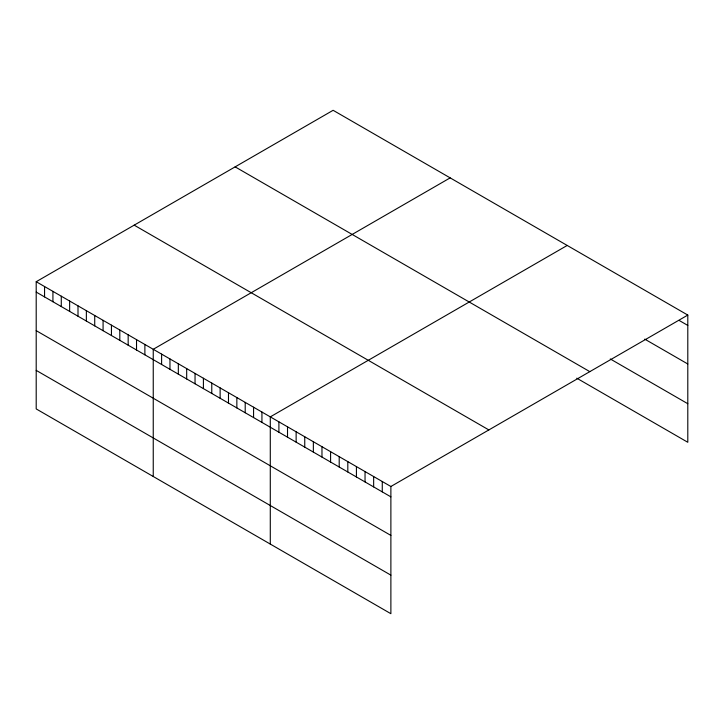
<?xml version="1.0" encoding="UTF-8"?>
<svg xmlns="http://www.w3.org/2000/svg" width="724" height="724" viewBox="0 0 724 724"><rect width="100%" height="100%" fill="white"/><g stroke="black" fill="none" stroke-linecap="round" stroke-linejoin="round"><path stroke-width="1.09" d="M36.2 281.717L390.879 486.492L390.879 613.699L36.2 408.924L36.2 281.717L333.121 110.301L687.8 315.076L687.8 442.283L576.775 378.181M450.165 177.869L153.244 349.294L153.244 476.501M567.209 245.445L270.287 416.87L270.287 544.077M390.879 486.492L687.8 315.076M679.184 320.451L687.8 325.429M644.731 339.122L687.8 363.991M610.278 358.959L687.8 403.721M235.137 166.864L589.816 371.638M134.184 225.155L488.863 429.929M36.2 292.08L390.879 496.854M36.2 330.642L390.879 535.416M36.2 370.371L390.879 575.146M382.272 481.523L382.272 491.877M373.656 476.546L373.656 486.908M365.041 471.577L365.041 481.931M356.425 466.6L356.425 476.962M347.81 461.631L347.81 471.985M339.203 456.654L339.203 467.016M330.587 451.686L330.587 462.039M321.972 446.708L321.972 457.07M313.356 441.74L313.356 452.093M304.75 436.762L304.75 447.124M296.134 431.794L296.134 442.147M287.519 426.816L287.519 437.178M278.903 421.848L278.903 432.201M261.934 412.047L261.934 422.4M253.572 407.214L253.572 417.576M245.21 402.39L245.21 412.752M236.848 397.567L236.848 407.92M228.485 392.734L228.485 403.096M220.132 387.91L220.132 398.272M211.77 383.087L211.77 393.44M203.408 378.254L203.408 388.616M195.046 373.43L195.046 383.792M186.683 368.607L186.683 378.96M178.33 363.774L178.33 374.136M169.968 358.95L169.968 369.303M161.606 354.127L161.606 364.48M144.881 344.47L144.881 354.823M136.528 339.647L136.528 350M128.166 334.814L128.166 345.176M119.804 329.99L119.804 340.343M111.442 325.167L111.442 335.52M103.08 320.334L103.08 330.696M94.726 315.51L94.726 325.863M86.364 310.677L86.364 321.04M78.002 305.854L78.002 316.216M69.64 301.03L69.64 311.383M61.278 296.197L61.278 306.56M52.924 291.374L52.924 301.736M44.562 286.55L44.562 296.903"/></g></svg>
